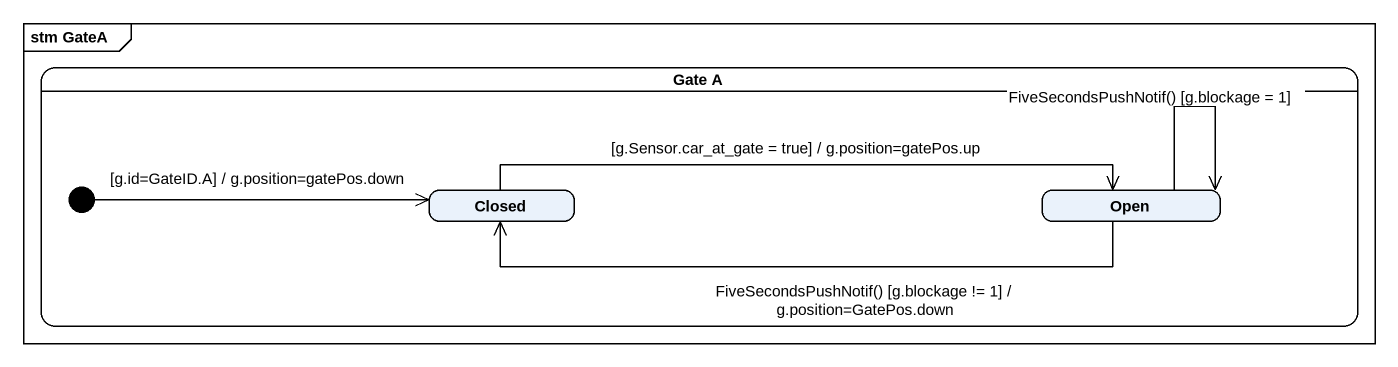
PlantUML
@startuml
mainframe stm GateA
hide empty description
state "Gate A" as Gate_A {
  state Closed
  state Open
  [*] -right-> Closed : [g.id=GateID.A] / g.position=gatePos.down
}
Closed -right-> Open : [g.Sensor.car_at_gate = true] / g.position=gatePos.up
Open -left-> Closed : FiveSecondsPushNotif() [g.blockage != 1] / g.position=GatePos.down
Open --> Open : FiveSecondsPushNotif() [g.blockage = 1]
@enduml
